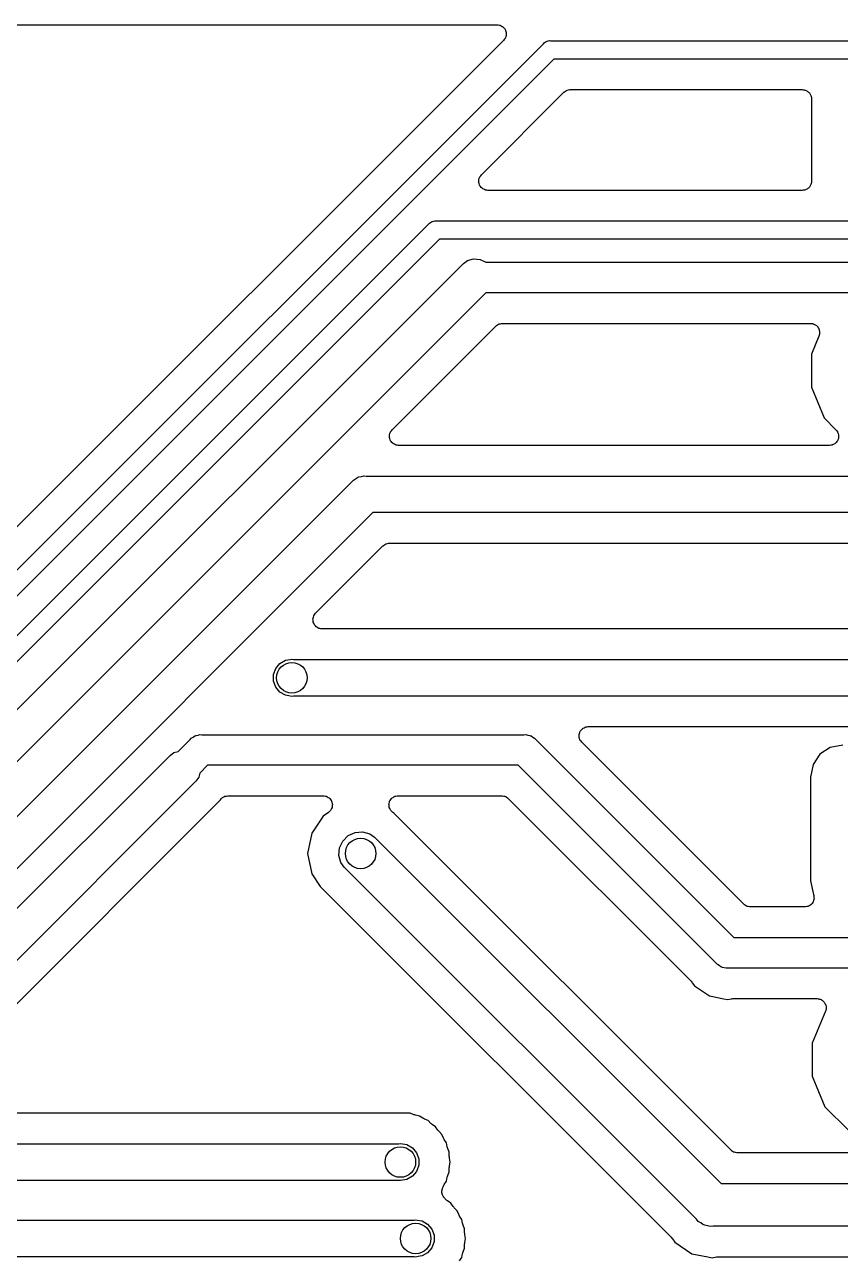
# Model space of a CAD drawing. Extents: x 24 to 196, y -189 to -31.
# Drawn here: x 144.15 to 157.7, y -53.48 to -32.96 of the extents above; entities that cross this region are included whole.
import ezdxf

# ---------------------------------------------------------------- set-up
doc = ezdxf.new("R2010")
doc.units = 0
doc.header["$MEASUREMENT"] = 0
doc.layers.add('BLACK', color=7, linetype='CONTINUOUS')

msp = doc.modelspace()

# ---------------------------------------------------------------- linework, layer by layer
at = {"layer": 'BLACK', "linetype": 'CONTINUOUS'}
for p, q in [((143.492, -32.9565), (152, -32.9565)), ((152, -32.9565), (152.019, -32.96)), ((152.019, -32.96), (152.039, -32.9617)), ((152.039, -32.9617), (152.045, -32.9645)), ((152.045, -32.9645), (152.052, -32.9657)), ((152.052, -32.9657), (152.069, -32.9756)), ((152.069, -32.9756), (152.087, -32.9841)), ((152.087, -32.9841), (152.092, -32.9888)), ((152.092, -32.9888), (152.098, -32.9922)), ((152.098, -32.9922), (152.111, -33.0074)), ((152.111, -33.0074), (152.125, -33.0215)), ((152.125, -33.0215), (152.128, -33.0276)), ((152.128, -33.0276), (152.132, -33.0327)), ((152.132, -33.0327), (152.139, -33.0514)), ((152.108, -33.2167), (141.782, -43.5418)), ((152.119, -33.2004), (152.108, -33.2167)), ((152.132, -33.1851), (152.119, -33.2004)), ((152.134, -33.1788), (152.132, -33.1851)), ((152.138, -33.1733), (152.134, -33.1788)), ((152.143, -33.1541), (152.138, -33.1733)), ((152.139, -33.0514), (152.147, -33.0695)), ((152.15, -33.1354), (152.143, -33.1541)), ((152.147, -33.0695), (152.148, -33.0761)), ((152.148, -33.0761), (152.15, -33.0824)), ((152.15, -33.0824), (152.15, -33.1024)), ((152.15, -33.1024), (152.152, -33.1222)), ((152.152, -33.1222), (152.15, -33.1287)), ((152.15, -33.1287), (152.15, -33.1354)), ((152.783, -33.2571), (152.801, -33.2469)), ((152.801, -33.2469), (152.817, -33.2353)), ((152.817, -33.2353), (152.824, -33.2336)), ((152.824, -33.2336), (152.83, -33.2302)), ((152.83, -33.2302), (152.85, -33.2267)), ((152.85, -33.2267), (152.869, -33.2214)), ((152.869, -33.2214), (152.889, -33.2232)), ((152.889, -33.2232), (167.735, -33.2232)), ((141.948, -44.0944), (152.77, -33.2725)), ((152.77, -33.2725), (152.783, -33.2571)), ((152.946, -33.528), (142.124, -44.3499)), ((167.678, -33.528), (152.946, -33.528)), ((153.117, -34.0768), (153.121, -34.0717)), ((153.121, -34.0717), (153.139, -34.0617)), ((153.139, -34.0617), (153.155, -34.0503)), ((153.155, -34.0503), (153.161, -34.0485)), ((153.161, -34.0485), (153.167, -34.0452)), ((153.167, -34.0452), (153.187, -34.0417)), ((153.187, -34.0417), (153.206, -34.0366)), ((153.206, -34.0366), (153.213, -34.0372)), ((153.213, -34.0372), (153.219, -34.036)), ((153.219, -34.036), (157.073, -34.036)), ((157.073, -34.036), (157.086, -34.0383)), ((157.086, -34.0383), (157.1, -34.0383)), ((157.1, -34.0383), (157.112, -34.0429)), ((157.112, -34.0429), (157.125, -34.0452)), ((157.125, -34.0452), (157.137, -34.0519)), ((157.137, -34.0519), (157.15, -34.0564)), ((157.15, -34.0564), (157.16, -34.065)), ((157.16, -34.065), (157.171, -34.0717)), ((157.171, -34.0717), (157.18, -34.0819)), ((151.74, -35.4522), (153.112, -34.0806)), ((153.112, -34.0806), (153.117, -34.0768)), ((157.18, -34.0819), (157.19, -34.0904)), ((157.19, -34.0904), (157.197, -34.102)), ((157.197, -34.102), (157.205, -34.1122)), ((157.205, -34.1122), (157.21, -34.1247)), ((157.21, -34.1247), (157.217, -34.1363)), ((157.217, -34.1363), (157.219, -34.1494)), ((157.219, -34.1494), (157.223, -34.1619)), ((157.223, -34.1619), (157.223, -34.1753)), ((157.223, -34.1753), (157.226, -34.1884)), ((157.226, -34.1884), (157.226, -35.56)), ((151.704, -35.5148), (151.71, -35.4956)), ((151.71, -35.4956), (151.713, -35.4901)), ((151.713, -35.4901), (151.716, -35.4838)), ((151.716, -35.4838), (151.728, -35.4685)), ((151.728, -35.4685), (151.74, -35.4522)), ((151.696, -35.5467), (151.698, -35.5402)), ((151.698, -35.5665), (151.696, -35.5467)), ((151.698, -35.5335), (151.704, -35.5148)), ((151.698, -35.5402), (151.698, -35.5335)), ((151.698, -35.5865), (151.698, -35.5665)), ((151.7, -35.5928), (151.698, -35.5865)), ((151.7, -35.5994), (151.7, -35.5928)), ((151.709, -35.6175), (151.7, -35.5994)), ((151.716, -35.6362), (151.709, -35.6175)), ((151.72, -35.6413), (151.716, -35.6362)), ((151.723, -35.6474), (151.72, -35.6413)), ((151.737, -35.6615), (151.723, -35.6474)), ((151.75, -35.6767), (151.737, -35.6615)), ((151.756, -35.6801), (151.75, -35.6767)), ((151.76, -35.6848), (151.756, -35.6801)), ((151.778, -35.6933), (151.76, -35.6848)), ((151.796, -35.7032), (151.778, -35.6933)), ((151.802, -35.7044), (151.796, -35.7032)), ((151.808, -35.7072), (151.802, -35.7044)), ((151.828, -35.7089), (151.808, -35.7072)), ((151.848, -35.7124), (151.828, -35.7089)), ((157.073, -35.7124), (151.848, -35.7124)), ((157.086, -35.7101), (157.073, -35.7124)), ((157.1, -35.7101), (157.086, -35.7101)), ((157.112, -35.7055), (157.1, -35.7101)), ((157.125, -35.7032), (157.112, -35.7055)), ((157.137, -35.6965), (157.125, -35.7032)), ((157.15, -35.692), (157.137, -35.6965)), ((157.16, -35.6834), (157.15, -35.692)), ((157.171, -35.6767), (157.16, -35.6834)), ((157.18, -35.6665), (157.171, -35.6767)), ((157.19, -35.658), (157.18, -35.6665)), ((157.197, -35.6464), (157.19, -35.658)), ((157.205, -35.6362), (157.197, -35.6464)), ((157.21, -35.6237), (157.205, -35.6362)), ((157.217, -35.6121), (157.21, -35.6237)), ((157.219, -35.599), (157.217, -35.6121)), ((157.223, -35.5865), (157.219, -35.599)), ((157.226, -35.56), (157.223, -35.5731)), ((157.223, -35.5731), (157.223, -35.5865)), ((142.202, -44.9326), (150.865, -36.2697)), ((150.865, -36.2697), (150.878, -36.2543)), ((150.878, -36.2543), (150.896, -36.2441)), ((150.896, -36.2441), (150.912, -36.2325)), ((150.912, -36.2325), (150.919, -36.2308)), ((150.919, -36.2308), (150.925, -36.2274)), ((150.925, -36.2274), (150.945, -36.2239)), ((150.945, -36.2239), (150.964, -36.2186)), ((150.964, -36.2186), (150.984, -36.2204)), ((150.984, -36.2204), (170.523, -36.2204)), ((151.041, -36.5252), (142.378, -45.1881)), ((170.58, -36.5252), (151.041, -36.5252)), ((140.361, -48.006), (151.441, -36.9258)), ((151.441, -36.9258), (151.507, -36.8797)), ((151.507, -36.8797), (151.611, -36.8519)), ((151.611, -36.8519), (151.718, -36.8612)), ((151.718, -36.8612), (151.815, -36.9062)), ((151.815, -36.9062), (184.565, -36.9062)), ((151.815, -37.4142), (140.712, -48.5169)), ((184.565, -37.4142), (151.815, -37.4142)), ((150.256, -39.692), (151.981, -37.9668)), ((151.981, -37.9668), (151.986, -37.963)), ((151.986, -37.963), (151.991, -37.9579)), ((151.991, -37.9579), (152.008, -37.9479)), ((152.008, -37.9479), (152.024, -37.9365)), ((152.024, -37.9365), (152.031, -37.9347)), ((152.031, -37.9347), (152.036, -37.9314)), ((152.036, -37.9314), (152.056, -37.9279)), ((152.056, -37.9279), (152.075, -37.9228)), ((152.075, -37.9228), (152.082, -37.9234)), ((152.082, -37.9234), (152.089, -37.9222)), ((152.089, -37.9222), (157.208, -37.9222)), ((157.208, -37.9222), (157.224, -37.9251)), ((157.224, -37.9251), (157.241, -37.9258)), ((157.241, -37.9258), (157.25, -37.9297)), ((157.25, -37.9297), (157.26, -37.9314)), ((157.26, -37.9314), (157.274, -37.9397)), ((157.274, -37.9397), (157.29, -37.9461)), ((157.29, -37.9461), (157.297, -37.9528)), ((157.297, -37.9528), (157.306, -37.9579)), ((157.306, -37.9579), (157.317, -37.9706)), ((157.317, -37.9706), (157.329, -37.9818)), ((157.349, -38.1329), (157.224, -38.4346)), ((157.329, -37.9818), (157.333, -37.9907)), ((157.333, -37.9907), (157.34, -37.9984)), ((157.34, -37.9984), (157.346, -38.014)), ((157.346, -38.014), (157.353, -38.0288)), ((157.352, -38.1167), (157.349, -38.1329)), ((157.358, -38.1011), (157.352, -38.1167)), ((157.353, -38.0288), (157.355, -38.0387)), ((157.355, -38.0387), (157.358, -38.0481)), ((157.358, -38.0481), (157.358, -38.0648)), ((157.358, -38.0648), (157.36, -38.0812)), ((157.36, -38.0812), (157.358, -38.091)), ((157.358, -38.091), (157.358, -38.1011)), ((157.224, -38.4346), (157.224, -38.9854)), ((157.224, -38.9854), (157.434, -39.4941)), ((157.434, -39.4941), (157.632, -39.692)), ((150.212, -39.7865), (150.213, -39.78)), ((150.213, -39.8063), (150.212, -39.7865)), ((150.213, -39.7733), (150.22, -39.7546)), ((150.213, -39.78), (150.213, -39.7733)), ((150.213, -39.8263), (150.213, -39.8063)), ((150.22, -39.7546), (150.225, -39.7354)), ((150.225, -39.7354), (150.229, -39.7299)), ((150.229, -39.7299), (150.231, -39.7236)), ((150.231, -39.7236), (150.244, -39.7083)), ((150.244, -39.7083), (150.256, -39.692)), ((157.632, -39.692), (157.644, -39.7083)), ((157.644, -39.7083), (157.657, -39.7236)), ((157.657, -39.7236), (157.659, -39.7299)), ((157.659, -39.7299), (157.663, -39.7354)), ((157.663, -39.7354), (157.668, -39.7546)), ((157.668, -39.7546), (157.675, -39.7733)), ((157.675, -39.7733), (157.675, -39.78)), ((157.675, -39.78), (157.676, -39.7865)), ((157.676, -39.7865), (157.675, -39.8063)), ((157.675, -39.8063), (157.675, -39.8263)), ((150.216, -39.8326), (150.213, -39.8263)), ((150.216, -39.8392), (150.216, -39.8326)), ((150.225, -39.8573), (150.216, -39.8392)), ((150.231, -39.876), (150.225, -39.8573)), ((150.236, -39.8811), (150.231, -39.876)), ((150.239, -39.8872), (150.236, -39.8811)), ((150.253, -39.9013), (150.239, -39.8872)), ((150.265, -39.9165), (150.253, -39.9013)), ((150.271, -39.9199), (150.265, -39.9165)), ((150.276, -39.9246), (150.271, -39.9199)), ((150.294, -39.9331), (150.276, -39.9246)), ((150.311, -39.943), (150.294, -39.9331)), ((150.318, -39.9442), (150.311, -39.943)), ((150.324, -39.947), (150.318, -39.9442)), ((150.344, -39.9487), (150.324, -39.947)), ((150.363, -39.9522), (150.344, -39.9487)), ((157.525, -39.9522), (150.363, -39.9522)), ((157.544, -39.9487), (157.525, -39.9522)), ((157.564, -39.947), (157.544, -39.9487)), ((157.57, -39.9442), (157.564, -39.947)), ((157.577, -39.943), (157.57, -39.9442)), ((157.594, -39.9331), (157.577, -39.943)), ((157.612, -39.9246), (157.594, -39.9331)), ((157.617, -39.9199), (157.612, -39.9246)), ((157.623, -39.9165), (157.617, -39.9199)), ((157.635, -39.9013), (157.623, -39.9165)), ((157.649, -39.8872), (157.635, -39.9013)), ((157.652, -39.8811), (157.649, -39.8872)), ((157.657, -39.876), (157.652, -39.8811)), ((157.663, -39.8573), (157.657, -39.876)), ((157.672, -39.8392), (157.663, -39.8573)), ((157.675, -39.8263), (157.672, -39.8326)), ((157.672, -39.8326), (157.672, -39.8392)), ((140.869, -49.276), (149.586, -40.5589)), ((149.586, -40.5589), (149.612, -40.5279)), ((149.612, -40.5279), (149.647, -40.5077)), ((149.647, -40.5077), (149.68, -40.4845)), ((149.68, -40.4845), (149.694, -40.481)), ((149.694, -40.481), (149.705, -40.4742)), ((149.705, -40.4742), (149.745, -40.4671)), ((149.745, -40.4671), (149.784, -40.4567)), ((149.784, -40.4567), (149.825, -40.4602)), ((149.825, -40.4602), (178.166, -40.4602)), ((149.937, -41.0698), (141.22, -49.7869)), ((178.053, -41.0698), (149.937, -41.0698)), ((148.984, -42.742), (150.103, -41.6224)), ((150.103, -41.6224), (150.109, -41.6186)), ((150.109, -41.6186), (150.113, -41.6135)), ((150.113, -41.6135), (150.13, -41.6035)), ((150.13, -41.6035), (150.147, -41.5921)), ((150.147, -41.5921), (150.153, -41.5903)), ((150.153, -41.5903), (150.159, -41.587)), ((150.159, -41.587), (150.178, -41.5835)), ((150.178, -41.5835), (150.198, -41.5784)), ((150.198, -41.5784), (150.204, -41.579)), ((150.204, -41.579), (150.211, -41.5778)), ((150.211, -41.5778), (177.779, -41.5778)), ((148.94, -42.8365), (148.941, -42.83)), ((148.941, -42.8563), (148.94, -42.8365)), ((148.941, -42.8233), (148.948, -42.8046)), ((148.941, -42.83), (148.941, -42.8233)), ((148.941, -42.8763), (148.941, -42.8563)), ((148.944, -42.8826), (148.941, -42.8763)), ((148.944, -42.8892), (148.944, -42.8826)), ((148.953, -42.9073), (148.944, -42.8892)), ((148.948, -42.8046), (148.953, -42.7854)), ((148.953, -42.7854), (148.957, -42.7799)), ((148.957, -42.7799), (148.959, -42.7736)), ((148.959, -42.7736), (148.972, -42.7583)), ((148.972, -42.7583), (148.984, -42.742)), ((148.959, -42.926), (148.953, -42.9073)), ((148.964, -42.9311), (148.959, -42.926)), ((148.967, -42.9372), (148.964, -42.9311)), ((148.981, -42.9513), (148.967, -42.9372)), ((148.993, -42.9665), (148.981, -42.9513)), ((148.999, -42.9699), (148.993, -42.9665)), ((149.004, -42.9746), (148.999, -42.9699)), ((149.022, -42.9831), (149.004, -42.9746)), ((149.039, -42.993), (149.022, -42.9831)), ((149.046, -42.9942), (149.039, -42.993)), ((149.052, -42.997), (149.046, -42.9942)), ((149.072, -42.9987), (149.052, -42.997)), ((149.091, -43.0022), (149.072, -42.9987)), ((176.493, -43.0022), (149.091, -43.0022)), ((148.484, -43.5242), (148.563, -43.5102)), ((148.563, -43.5102), (148.59, -43.5055)), ((148.59, -43.5055), (148.617, -43.5102)), ((148.617, -43.5102), (176.44, -43.5102)), ((148.285, -43.7613), (148.322, -43.6602)), ((148.322, -43.6602), (148.391, -43.5779)), ((148.391, -43.5779), (148.484, -43.5242)), ((148.285, -43.8687), (148.285, -43.7613)), ((148.322, -43.9698), (148.285, -43.8687)), ((148.391, -44.0521), (148.322, -43.9698)), ((148.484, -44.1058), (148.391, -44.0521)), ((148.541, -44.1158), (148.484, -44.1058)), ((148.59, -44.1245), (148.541, -44.1158)), ((148.617, -44.1198), (148.59, -44.1245)), ((176.359, -44.1198), (148.617, -44.1198)), ((153.365, -44.7537), (153.368, -44.7474)), ((153.368, -44.7408), (153.377, -44.7227)), ((153.368, -44.7474), (153.368, -44.7408)), ((153.377, -44.7227), (153.383, -44.704)), ((153.383, -44.704), (153.388, -44.6989)), ((153.388, -44.6989), (153.391, -44.6928)), ((153.391, -44.6928), (153.405, -44.6787)), ((153.405, -44.6787), (153.417, -44.6635)), ((153.417, -44.6635), (153.423, -44.6601)), ((153.423, -44.6601), (153.428, -44.6554)), ((153.428, -44.6554), (153.446, -44.6469)), ((153.446, -44.6469), (153.463, -44.637)), ((153.463, -44.637), (153.47, -44.6358)), ((153.47, -44.6358), (153.476, -44.633)), ((153.476, -44.633), (153.496, -44.6313)), ((153.496, -44.6313), (153.515, -44.6278)), ((153.515, -44.6278), (176.085, -44.6278)), ((146.702, -45.0394), (146.898, -44.8432)), ((146.898, -44.8432), (146.919, -44.8174)), ((146.919, -44.8174), (146.949, -44.8006)), ((146.949, -44.8006), (146.976, -44.7812)), ((146.976, -44.7812), (146.987, -44.7783)), ((146.987, -44.7783), (146.997, -44.7726)), ((146.997, -44.7726), (147.03, -44.7668)), ((147.03, -44.7668), (147.063, -44.7581)), ((147.063, -44.7581), (147.096, -44.761)), ((147.096, -44.761), (152.446, -44.761)), ((152.446, -44.761), (152.479, -44.7581)), ((152.479, -44.7581), (152.512, -44.7668)), ((152.512, -44.7668), (152.545, -44.7726)), ((152.545, -44.7726), (152.555, -44.7783)), ((152.555, -44.7783), (152.566, -44.7812)), ((152.566, -44.7812), (152.594, -44.8006)), ((152.594, -44.8006), (152.623, -44.8174)), ((152.623, -44.8174), (152.644, -44.8432)), ((152.644, -44.8432), (155.934, -48.133)), ((153.364, -44.7935), (153.365, -44.7737)), ((153.365, -44.8), (153.364, -44.7935)), ((153.365, -44.7737), (153.365, -44.7537)), ((153.365, -44.8067), (153.365, -44.8)), ((153.372, -44.8254), (153.365, -44.8067)), ((153.377, -44.8446), (153.372, -44.8254)), ((153.381, -44.8501), (153.377, -44.8446)), ((153.383, -44.8564), (153.381, -44.8501)), ((153.396, -44.8717), (153.383, -44.8564)), ((153.408, -44.888), (153.396, -44.8717)), ((156.1, -47.5804), (153.408, -44.888)), ((157.747, -44.9328), (157.533, -44.9752)), ((141.195, -50.4746), (146.565, -45.1046)), ((146.565, -45.1046), (146.63, -45.0585)), ((146.63, -45.0585), (146.702, -45.0394)), ((157.365, -45.0875), (157.253, -45.2555)), ((157.533, -44.9752), (157.365, -45.0875)), ((147.19, -45.269), (147.061, -45.3986)), ((152.352, -45.269), (147.19, -45.269)), ((155.642, -48.5588), (152.352, -45.269)), ((157.253, -45.2555), (157.211, -45.4687)), ((146.996, -45.5357), (141.546, -50.9855)), ((147.042, -45.4698), (146.996, -45.5357)), ((147.061, -45.3986), (147.042, -45.4698)), ((157.211, -45.4687), (157.211, -47.1913)), ((142.456, -50.7938), (147.393, -45.8571)), ((147.393, -45.8571), (147.401, -45.8447)), ((147.401, -45.8447), (147.416, -45.8292)), ((147.416, -45.8292), (147.43, -45.8127)), ((147.43, -45.8127), (147.434, -45.8101)), ((147.434, -45.8101), (147.437, -45.8065)), ((147.437, -45.8065), (147.457, -45.797)), ((147.457, -45.797), (147.475, -45.7862)), ((147.475, -45.7862), (147.48, -45.7853)), ((147.48, -45.7853), (147.485, -45.7831)), ((147.485, -45.7831), (147.506, -45.7807)), ((147.506, -45.7807), (147.528, -45.777)), ((147.528, -45.777), (149.111, -45.777)), ((149.111, -45.777), (149.12, -45.7785)), ((149.12, -45.7785), (149.128, -45.7779)), ((149.128, -45.7779), (149.146, -45.783)), ((149.146, -45.783), (149.164, -45.7862)), ((149.164, -45.7862), (149.171, -45.7904)), ((149.171, -45.7904), (149.179, -45.7927)), ((149.179, -45.7927), (149.194, -45.8035)), ((149.194, -45.8035), (149.209, -45.8127)), ((149.209, -45.8127), (149.215, -45.8191)), ((149.215, -45.8191), (149.222, -45.824)), ((149.222, -45.824), (149.232, -45.8392)), ((149.232, -45.8392), (149.243, -45.8532)), ((149.243, -45.8532), (149.246, -45.8611)), ((149.246, -45.8611), (149.251, -45.868)), ((149.258, -45.972), (149.25, -45.9884)), ((149.251, -45.868), (149.255, -45.8858)), ((149.255, -45.8858), (149.261, -45.9029)), ((149.259, -45.9637), (149.258, -45.972)), ((149.261, -45.9559), (149.259, -45.9637)), ((149.261, -45.9029), (149.261, -45.9113)), ((149.261, -45.9113), (149.263, -45.9194)), ((149.263, -45.9194), (149.261, -45.9376)), ((149.261, -45.9376), (149.261, -45.9559)), ((150.203, -45.9194), (150.205, -45.9113)), ((150.205, -45.9376), (150.203, -45.9194)), ((150.205, -45.9029), (150.211, -45.8858)), ((150.205, -45.9113), (150.205, -45.9029)), ((150.205, -45.9559), (150.205, -45.9376)), ((150.207, -45.9637), (150.205, -45.9559)), ((150.208, -45.972), (150.207, -45.9637)), ((150.216, -45.9884), (150.208, -45.972)), ((150.211, -45.8858), (150.215, -45.868)), ((150.215, -45.868), (150.22, -45.8611)), ((150.22, -45.8611), (150.223, -45.8532)), ((150.223, -45.8532), (150.234, -45.8392)), ((150.234, -45.8392), (150.244, -45.824)), ((150.244, -45.824), (150.251, -45.8191)), ((150.251, -45.8191), (150.257, -45.8127)), ((150.257, -45.8127), (150.272, -45.8035)), ((150.272, -45.8035), (150.287, -45.7927)), ((150.287, -45.7927), (150.295, -45.7904)), ((150.295, -45.7904), (150.302, -45.7862)), ((150.302, -45.7862), (150.32, -45.783)), ((150.32, -45.783), (150.338, -45.7779)), ((150.338, -45.7779), (150.346, -45.7785)), ((150.346, -45.7785), (150.355, -45.777)), ((150.355, -45.777), (152.078, -45.777)), ((152.078, -45.777), (152.085, -45.7782)), ((152.085, -45.7782), (152.092, -45.7776)), ((152.092, -45.7776), (152.111, -45.7827)), ((152.111, -45.7827), (152.13, -45.7862)), ((152.13, -45.7862), (152.136, -45.7895)), ((152.136, -45.7895), (152.143, -45.7913)), ((152.143, -45.7913), (152.159, -45.8027)), ((152.159, -45.8027), (152.176, -45.8127)), ((152.176, -45.8127), (152.181, -45.8178)), ((152.181, -45.8178), (152.186, -45.8216)), ((152.186, -45.8216), (155.227, -48.8621)), ((149.11, -46.1134), (148.92, -46.399)), ((149.196, -46.0561), (149.11, -46.1134)), ((149.202, -46.0503), (149.196, -46.0561)), ((149.209, -46.0461), (149.202, -46.0503)), ((149.221, -46.0321), (149.209, -46.0461)), ((149.234, -46.0195), (149.221, -46.0321)), ((149.238, -46.012), (149.234, -46.0195)), ((149.243, -46.0056), (149.238, -46.012)), ((149.25, -45.9884), (149.243, -46.0056)), ((150.223, -46.0056), (150.216, -45.9884)), ((150.228, -46.012), (150.223, -46.0056)), ((150.232, -46.0195), (150.228, -46.012)), ((150.245, -46.0322), (150.232, -46.0195)), ((150.257, -46.0461), (150.245, -46.0322)), ((150.264, -46.0503), (150.257, -46.0461)), ((150.27, -46.0561), (150.264, -46.0503)), ((150.284, -46.0652), (150.27, -46.0561)), ((155.888, -51.6698), (150.284, -46.0652)), ((149.526, -46.4402), (149.64, -46.3872)), ((149.64, -46.3872), (149.764, -46.3763)), ((149.764, -46.3763), (149.886, -46.4087)), ((148.92, -46.399), (148.852, -46.736)), ((149.384, -46.6425), (149.437, -46.5289)), ((149.437, -46.5289), (149.526, -46.4402)), ((149.886, -46.4087), (149.962, -46.4626)), ((149.962, -46.4626), (155.722, -52.2224)), ((148.852, -46.736), (148.92, -47.073)), ((149.373, -46.7675), (149.384, -46.6425)), ((149.406, -46.8886), (149.373, -46.7675)), ((149.46, -46.9655), (149.406, -46.8886)), ((155.313, -52.8185), (149.46, -46.9655)), ((148.92, -47.073), (149.062, -47.2865)), ((157.211, -47.1913), (157.256, -47.4202)), ((149.062, -47.2865), (154.894, -53.1179)), ((156.105, -47.5842), (156.1, -47.5804)), ((156.11, -47.5893), (156.105, -47.5842)), ((156.127, -47.5993), (156.11, -47.5893)), ((156.143, -47.6107), (156.127, -47.5993)), ((156.15, -47.6125), (156.143, -47.6107)), ((156.156, -47.6158), (156.15, -47.6125)), ((156.175, -47.6193), (156.156, -47.6158)), ((156.194, -47.6244), (156.175, -47.6193)), ((157.146, -47.6196), (157.125, -47.6247)), ((157.168, -47.6158), (157.146, -47.6196)), ((157.172, -47.6133), (157.168, -47.6158)), ((157.177, -47.6121), (157.172, -47.6133)), ((157.195, -47.6001), (157.177, -47.6121)), ((157.213, -47.5893), (157.195, -47.6001)), ((157.217, -47.5855), (157.213, -47.5893)), ((157.221, -47.5827), (157.217, -47.5855)), ((157.234, -47.5653), (157.221, -47.5827)), ((157.247, -47.5488), (157.234, -47.5653)), ((157.249, -47.5441), (157.247, -47.5488)), ((157.252, -47.54), (157.249, -47.5441)), ((157.258, -47.5193), (157.252, -47.54)), ((157.256, -47.4202), (157.263, -47.4364)), ((157.265, -47.4991), (157.258, -47.5193)), ((157.263, -47.4364), (157.264, -47.4414)), ((157.264, -47.4414), (157.265, -47.4461)), ((157.265, -47.4461), (157.265, -47.4677)), ((157.265, -47.4677), (157.267, -47.4892)), ((157.267, -47.4892), (157.265, -47.494)), ((157.265, -47.494), (157.265, -47.4991)), ((156.201, -47.6238), (156.194, -47.6244)), ((156.208, -47.625), (156.201, -47.6238)), ((157.115, -47.625), (156.208, -47.625)), ((157.12, -47.6241), (157.115, -47.625)), ((157.125, -47.6247), (157.12, -47.6241)), ((155.934, -48.133), (179.694, -48.133)), ((155.663, -48.5846), (155.642, -48.5588)), ((155.692, -48.6014), (155.663, -48.5846)), ((155.72, -48.6208), (155.692, -48.6014)), ((155.731, -48.6237), (155.72, -48.6208)), ((155.741, -48.6294), (155.731, -48.6237)), ((155.774, -48.6352), (155.741, -48.6294)), ((155.807, -48.6439), (155.774, -48.6352)), ((155.84, -48.641), (155.807, -48.6439)), ((179.6, -48.641), (155.84, -48.641)), ((155.227, -48.8621), (155.235, -48.8744)), ((155.235, -48.8744), (155.245, -48.8852)), ((155.245, -48.8852), (155.28, -48.9364)), ((155.28, -48.9364), (155.532, -49.1048)), ((155.532, -49.1048), (155.769, -49.1519)), ((155.769, -49.1519), (155.769, -49.1519)), ((155.769, -49.1519), (155.829, -49.1639)), ((155.829, -49.1639), (155.889, -49.1519)), ((155.889, -49.1519), (155.904, -49.1516)), ((155.904, -49.1516), (155.919, -49.149)), ((155.919, -49.149), (157.317, -49.149)), ((157.317, -49.149), (157.334, -49.1519)), ((157.334, -49.1519), (157.35, -49.1526)), ((157.35, -49.1526), (157.36, -49.1564)), ((157.36, -49.1564), (157.37, -49.1582)), ((157.37, -49.1582), (157.384, -49.1665)), ((157.384, -49.1665), (157.399, -49.1729)), ((157.399, -49.1729), (157.407, -49.1796)), ((157.407, -49.1796), (157.415, -49.1847)), ((157.415, -49.1847), (157.426, -49.1974)), ((157.426, -49.1974), (157.438, -49.2086)), ((157.438, -49.2086), (157.443, -49.2175)), ((157.443, -49.2175), (157.449, -49.2252)), ((157.449, -49.2252), (157.455, -49.2408)), ((157.455, -49.2408), (157.463, -49.2556)), ((157.463, -49.2556), (157.464, -49.2655)), ((157.464, -49.2655), (157.467, -49.2749)), ((157.458, -49.3597), (157.239, -49.8896)), ((157.462, -49.3435), (157.458, -49.3597)), ((157.467, -49.3279), (157.462, -49.3435)), ((157.467, -49.2749), (157.467, -49.2916)), ((157.467, -49.2916), (157.47, -49.308)), ((157.47, -49.308), (157.467, -49.3178)), ((157.467, -49.3178), (157.467, -49.3279)), ((157.239, -49.8896), (157.239, -50.4404)), ((157.239, -50.4404), (157.449, -50.9491)), ((150.555, -51.054), (142.564, -51.054)), ((150.617, -51.0795), (150.555, -51.054)), ((150.631, -51.0827), (150.617, -51.0795)), ((150.645, -51.0882), (150.631, -51.0827)), ((150.711, -51.1012), (150.645, -51.0882)), ((150.766, -51.1382), (150.711, -51.1012)), ((157.449, -50.9491), (157.839, -51.3386)), ((150.78, -51.1442), (150.766, -51.1382)), ((150.792, -51.1522), (150.78, -51.1442)), ((150.854, -51.1777), (150.792, -51.1522)), ((150.901, -51.2248), (150.854, -51.1777)), ((150.913, -51.2334), (150.901, -51.2248)), ((150.924, -51.2438), (150.913, -51.2334)), ((150.979, -51.2808), (150.924, -51.2438)), ((151.016, -51.3362), (150.979, -51.2808)), ((151.027, -51.347), (151.016, -51.3362)), ((151.035, -51.3593), (151.027, -51.347)), ((151.082, -51.4064), (151.035, -51.3593)), ((151.108, -51.4679), (151.082, -51.4064)), ((151.116, -51.4806), (151.108, -51.4679)), ((151.122, -51.4943), (151.116, -51.4806)), ((151.159, -51.5497), (151.122, -51.4943)), ((125.261, -51.562), (150.367, -51.562)), ((150.367, -51.562), (150.393, -51.5573)), ((150.393, -51.5573), (150.499, -51.576)), ((150.499, -51.576), (150.592, -51.6297)), ((150.592, -51.6297), (150.661, -51.712)), ((150.661, -51.712), (150.698, -51.8131)), ((151.172, -51.615), (151.159, -51.5497)), ((151.177, -51.629), (151.172, -51.615)), ((151.181, -51.6436), (151.177, -51.629)), ((151.206, -51.7051), (151.181, -51.6436)), ((151.206, -51.7717), (151.206, -51.7051)), ((155.894, -51.6736), (155.888, -51.6698)), ((155.898, -51.6787), (155.894, -51.6736)), ((155.915, -51.6887), (155.898, -51.6787)), ((155.931, -51.7001), (155.915, -51.6887)), ((155.938, -51.7019), (155.931, -51.7001)), ((155.944, -51.7052), (155.938, -51.7019)), ((155.963, -51.7087), (155.944, -51.7052)), ((155.983, -51.7138), (155.963, -51.7087)), ((155.989, -51.7132), (155.983, -51.7138)), ((155.996, -51.7144), (155.989, -51.7132)), ((157.98, -51.7144), (155.996, -51.7144)), ((150.698, -51.9205), (150.661, -52.0216)), ((150.698, -51.8131), (150.698, -51.9205)), ((151.209, -51.7865), (151.206, -51.7717)), ((151.209, -51.8015), (151.209, -51.7865)), ((151.222, -51.8668), (151.209, -51.8015)), ((151.209, -51.9321), (151.222, -51.8668)), ((151.209, -51.9471), (151.209, -51.9321)), ((150.592, -52.1039), (150.499, -52.1576)), ((150.661, -52.0216), (150.592, -52.1039)), ((151.159, -52.1839), (151.172, -52.1186)), ((151.172, -52.1186), (151.177, -52.1046)), ((151.177, -52.1046), (151.181, -52.09)), ((151.181, -52.09), (151.206, -52.0285)), ((151.206, -51.9619), (151.209, -51.9471)), ((151.206, -52.0285), (151.206, -51.9619)), ((150.367, -52.1716), (125.374, -52.1716)), ((150.393, -52.1763), (150.367, -52.1716)), ((150.499, -52.1576), (150.393, -52.1763)), ((151.082, -52.3521), (151.086, -52.3359)), ((151.086, -52.3359), (151.087, -52.3193)), ((151.087, -52.3193), (151.091, -52.3102)), ((151.091, -52.3102), (151.094, -52.3004)), ((151.094, -52.3004), (151.108, -52.2657)), ((151.108, -52.2657), (151.116, -52.253)), ((151.116, -52.253), (151.122, -52.2393)), ((151.122, -52.2393), (151.159, -52.1839)), ((155.722, -52.2224), (163.683, -52.2224)), ((151.083, -52.362), (151.082, -52.3521)), ((151.083, -52.372), (151.083, -52.362)), ((151.087, -52.3881), (151.083, -52.372)), ((151.089, -52.4046), (151.087, -52.3881)), ((151.094, -52.4135), (151.089, -52.4046)), ((151.096, -52.4232), (151.094, -52.4135)), ((151.106, -52.4368), (151.096, -52.4232)), ((151.113, -52.4515), (151.106, -52.4368)), ((151.121, -52.4583), (151.113, -52.4515)), ((151.127, -52.4665), (151.121, -52.4583)), ((151.155, -52.4948), (151.127, -52.4665)), ((151.167, -52.5034), (151.155, -52.4948)), ((151.178, -52.5138), (151.167, -52.5034)), ((151.233, -52.5508), (151.178, -52.5138)), ((151.27, -52.6062), (151.233, -52.5508)), ((151.281, -52.617), (151.27, -52.6062)), ((151.289, -52.6293), (151.281, -52.617)), ((151.336, -52.6764), (151.289, -52.6293)), ((151.362, -52.7379), (151.336, -52.6764)), ((151.37, -52.7506), (151.362, -52.7379)), ((151.376, -52.7643), (151.37, -52.7506)), ((125.769, -52.832), (150.621, -52.832)), ((150.621, -52.832), (150.647, -52.8273)), ((150.647, -52.8273), (150.674, -52.832)), ((150.674, -52.832), (150.753, -52.846)), ((150.753, -52.846), (150.846, -52.8997)), ((150.846, -52.8997), (150.915, -52.982)), ((151.413, -52.8197), (151.376, -52.7643)), ((151.426, -52.885), (151.413, -52.8197)), ((151.431, -52.899), (151.426, -52.885)), ((151.435, -52.9136), (151.431, -52.899)), ((151.46, -52.9751), (151.435, -52.9136)), ((155.343, -52.8546), (155.313, -52.8185)), ((155.384, -52.8782), (155.343, -52.8546)), ((155.422, -52.9053), (155.384, -52.8782)), ((155.438, -52.9094), (155.422, -52.9053)), ((155.452, -52.9173), (155.438, -52.9094)), ((155.498, -52.9255), (155.452, -52.9173)), ((155.544, -52.9377), (155.498, -52.9255)), ((155.591, -52.9336), (155.544, -52.9377)), ((163.814, -52.9336), (155.591, -52.9336)), ((150.915, -52.982), (150.952, -53.0831)), ((150.952, -53.0831), (150.952, -53.1905)), ((151.46, -53.0417), (151.46, -52.9751)), ((151.463, -53.0565), (151.46, -53.0417)), ((151.463, -53.0715), (151.463, -53.0565)), ((151.476, -53.1368), (151.463, -53.0715)), ((151.463, -53.2021), (151.476, -53.1368)), ((154.894, -53.1179), (154.902, -53.1302)), ((154.902, -53.1302), (154.913, -53.141)), ((154.913, -53.141), (154.952, -53.2006)), ((150.915, -53.2916), (150.846, -53.3739)), ((150.952, -53.1905), (150.915, -53.2916)), ((151.431, -53.3746), (151.435, -53.36)), ((151.435, -53.36), (151.46, -53.2985)), ((151.46, -53.2319), (151.463, -53.2171)), ((151.46, -53.2985), (151.46, -53.2319)), ((151.463, -53.2171), (151.463, -53.2021)), ((154.952, -53.2006), (155.238, -53.3915)), ((150.621, -53.4416), (125.882, -53.4416)), ((150.647, -53.4463), (150.621, -53.4416)), ((150.691, -53.4385), (150.647, -53.4463)), ((150.753, -53.4276), (150.691, -53.4385)), ((150.846, -53.3739), (150.753, -53.4276)), ((151.376, -53.5093), (151.413, -53.4539)), ((151.413, -53.4539), (151.426, -53.3886)), ((151.426, -53.3886), (151.431, -53.3746)), ((155.238, -53.3915), (155.505, -53.4445)), ((155.505, -53.4445), (155.505, -53.4445)), ((155.505, -53.4445), (155.575, -53.4585)), ((155.575, -53.4585), (155.645, -53.4445)), ((155.645, -53.4445), (155.66, -53.4442)), ((155.66, -53.4442), (155.675, -53.4416)), ((155.675, -53.4416), (162.696, -53.4416))]:
    msp.add_line(p, q, dxfattribs=at)
at = {"layer": 'BLACK'}
for centre in [(148.59, -43.815), (149.733, -46.736), (150.393, -51.8668), (150.647, -53.1368)]:
    msp.add_circle(centre, 0.254, dxfattribs=at)

doc.saveas('drawing.dxf')
